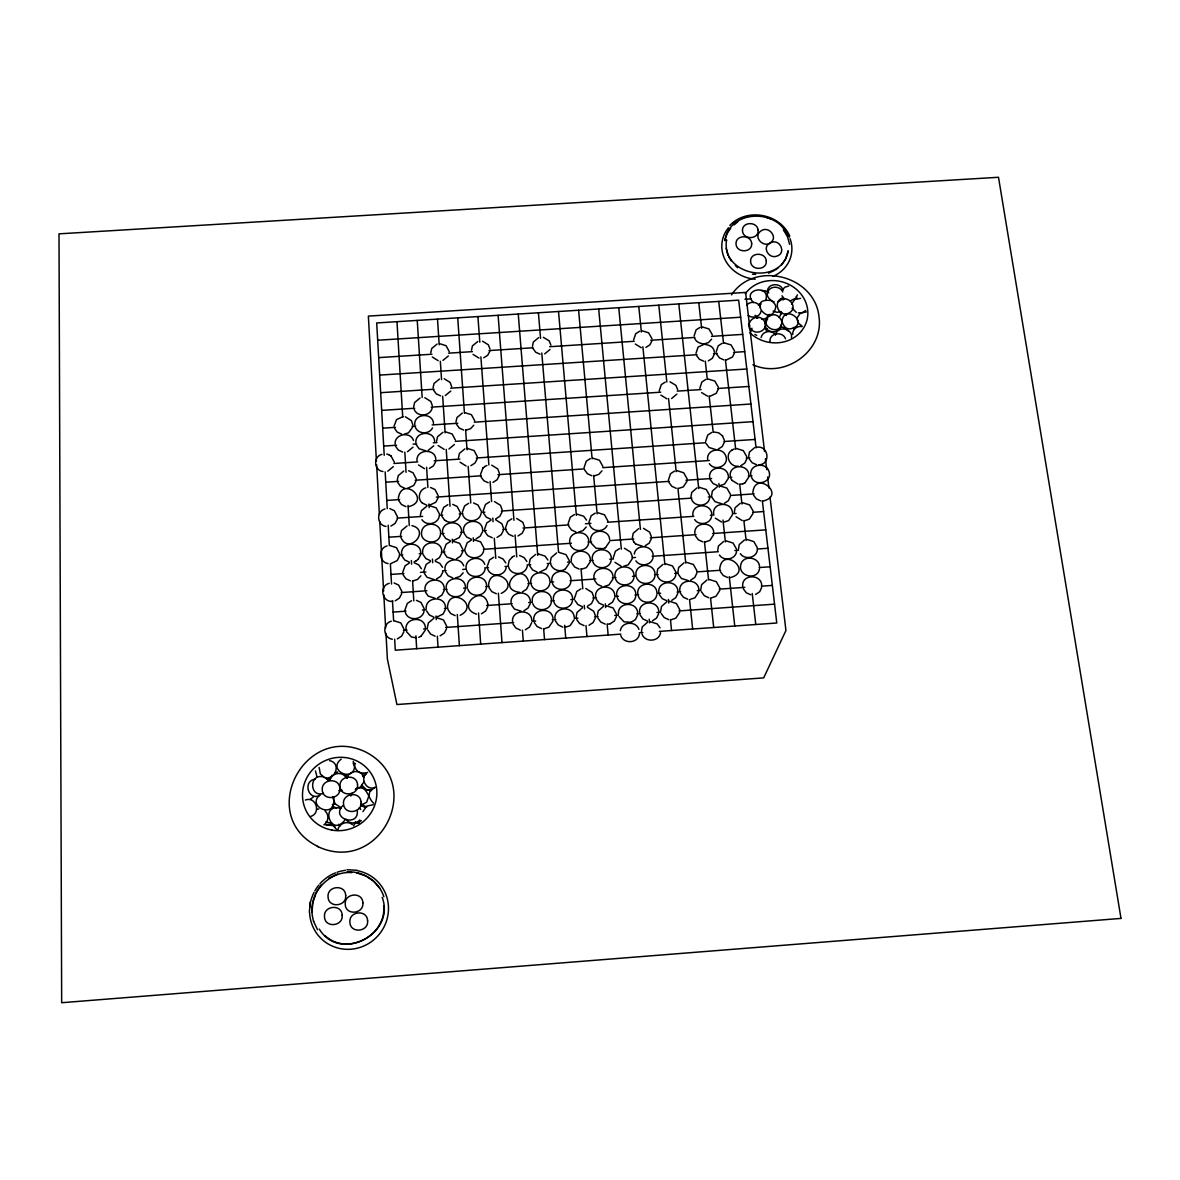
<?xml version="1.0" encoding="UTF-8"?>
<svg xmlns="http://www.w3.org/2000/svg" width="1180" height="1180" viewBox="0 0 1180 1180"><rect width="100%" height="100%" fill="white"/><g stroke="black" fill="none" stroke-linecap="round" stroke-linejoin="round"><path stroke-width="1.5" d="M315.444 770.909L317.11 777.207M791.47 337.701C793.063 328.306 777.192 325.296 775.555 334.855M792.768 334.442C792.09 329.486 797.311 325.592 801.958 326.609M781.853 321.816C780.688 338.439 756.115 325.179 769.758 314.308M781.942 321.83C783.668 302.493 810.985 323.718 790.792 328.778C781.544 329.987 783.461 318.467 777.074 315.606C771.086 312.228 767.413 319.677 761.808 319.338M786.205 315.576L786.234 313.659M769.98 341.713C768.962 332.878 782.783 330.872 785.511 338.778M750.008 329.604C744.801 319.632 760.215 311.874 764.832 322.111C768.534 330.4 755.628 335.902 750.952 328.91M748.651 456.601L749.389 452.132L754.566 447.677M750.76 474.611C749.492 464.227 765.643 461.69 768.829 471.086C773.416 482.045 755.112 487.65 751.424 477.015M752.87 492.724C754.802 469.551 787.031 494.907 763.209 501.028M738.488 549.172L739.241 544.555L744.506 539.953M742.707 586.416C741.276 574.247 760.879 573.539 761.734 585.074M730.199 475.997C728.916 464.286 748.017 463.46 748.887 474.744M734.314 512.371L735.066 507.813L740.303 503.27M717.661 550.618L718.443 546.001L723.709 541.384M719.712 569.188C721.806 545.44 754.33 571.312 730.154 577.669M707.646 459.345C706.451 448.99 722.529 446.571 725.715 455.849C729.845 465.613 714.711 472.074 709.372 463.666M709.623 477.384C708.369 465.584 727.47 464.964 728.326 476.13M711.614 495.526L712.381 490.998L717.617 486.47M716.157 352.038L718.163 345.873L722.116 343.336M713.62 513.787C712.322 501.854 731.585 501.22 732.441 512.489M694.858 533.567C693.56 521.59 712.912 520.926 713.753 532.269M699.828 388.25L701.864 382.01L705.847 379.459M700.802 589.366L701.584 584.69L706.909 580.014M705.67 441.423L707.72 435.066L711.732 432.47M694.091 336.02L696.112 329.884L700.065 327.362M690.949 496.928L691.746 492.399L696.997 487.871M695.994 353.336L698.014 347.156L704.283 344.191M692.896 515.203C691.628 503.285 710.891 502.621 711.732 513.905M677.88 572.108L678.677 567.462L684.017 562.816M679.813 590.841C678.456 578.746 698.103 577.817 698.885 589.499M668.396 480.172L670.505 473.726L674.547 471.115M659.207 390.904L661.272 384.65L665.269 382.099M656.936 573.583L657.747 568.922L663.101 564.276M658.794 592.316C657.466 580.295 677.128 579.306 677.895 590.974M660.682 611.166L661.493 606.461L666.877 601.741M641.404 631.639L642.245 626.89L647.658 622.155M635.961 575.044C634.663 563.008 654.266 562.108 655.018 573.716M637.76 593.791C636.463 581.784 656.139 580.767 656.891 592.449M639.575 612.656C638.247 600.517 658.012 599.514 658.764 611.299M633.63 339.87L635.725 333.733L639.693 331.197M632.377 537.874L633.218 533.272L638.557 528.684M613.231 557.86L615.414 551.237L619.544 548.567M614.957 576.504C613.703 564.483 633.306 563.538 634.044 575.176M616.698 595.266C615.414 583.186 635.12 582.227 635.843 593.924M618.453 614.146C617.155 602.08 636.935 600.885 637.657 612.789M592.272 559.305C591.077 547.343 610.591 546.399 611.328 557.978M593.938 577.979C592.714 565.957 612.332 564.984 613.054 576.637M595.62 596.755C594.381 584.705 614.057 583.613 614.795 595.413M597.316 615.65L598.186 610.93L603.629 606.21M588.968 522.298L591.165 515.763L595.266 513.123M590.62 540.75C589.44 528.847 608.88 527.917 609.603 539.437M571.297 560.766C570.117 548.803 589.661 547.83 590.369 559.438M574.527 598.231L576.769 591.534L580.929 588.835M576.15 617.14L577.035 612.42L582.507 607.7M584.071 467.619L586.268 461.203L590.325 458.592M568.111 523.728L570.338 517.179L574.453 514.539M569.704 542.195C568.553 530.307 587.994 529.333 588.717 540.883M551.842 580.914C550.662 568.966 570.309 567.772 570.987 579.572M553.391 599.72C552.196 587.714 571.931 586.504 572.61 598.378M554.954 618.645C553.745 606.653 573.569 605.325 574.218 617.288M550.293 562.211L551.207 557.58L556.635 552.933M530.764 582.389C529.614 570.442 549.26 569.217 549.924 581.047M532.254 601.21C531.074 589.203 550.824 587.965 551.473 599.853M533.744 620.149C532.578 608.157 552.373 606.845 553.037 618.777M529.274 563.671L530.189 559.025L535.661 554.394M511.073 602.7C509.937 590.693 529.702 589.425 530.322 601.343M512.518 621.654C511.368 609.662 531.177 608.32 531.826 620.282M532.46 346.33L533.345 342.008L538.655 337.628M505.424 528.021L507.725 521.457L511.855 518.802M508.226 565.131L509.17 560.485L512.504 556.872M488.52 585.339C490.113 563.538 521.486 583.392 501.235 593.393M483.136 511.043L485.467 504.524L489.582 501.884M484.478 529.451L486.794 522.888L490.939 520.232M487.163 566.592L489.494 559.954L493.668 557.27M467.369 586.814C466.321 574.97 485.998 573.554 486.603 585.472M480.496 474.567L482.915 468.032M462.236 512.459L464.581 505.94L468.711 503.285M463.504 530.882C462.516 519.185 481.942 517.873 482.576 529.584M464.787 549.408L467.147 542.8L471.307 540.13M466.071 568.052C465.112 557.58 481.573 554.571 484.744 564.379M447.426 607.169C449.02 585.265 480.599 605.178 460.156 615.296M458.474 457.855L459.433 453.371L464.891 448.843M471.499 350.224L472.428 345.888L477.797 341.492M442.529 532.313C441.556 520.631 460.997 519.288 461.601 531.015M443.739 550.868L446.114 544.246L450.288 541.576M444.963 569.527C444.034 559.04 460.495 556.016 463.666 565.84M455.996 421.998L456.955 417.558L462.383 413.074M446.188 588.289C445.155 576.4 464.846 575.058 465.436 586.947M426.172 608.674C425.154 596.77 444.934 595.222 445.494 607.302M427.352 627.686L428.355 622.937L433.96 618.187M441.32 513.89L443.68 507.356L447.825 504.701M433.06 387.881L434.019 383.485L439.447 379.046M422.661 552.314C421.702 540.573 441.246 539.172 441.822 551.001M423.827 570.987L426.231 564.32L430.42 561.636M424.992 589.764C423.974 577.905 443.695 576.43 444.27 588.422M436.556 441.246L437.529 436.777L442.987 432.264M404.888 610.163L407.336 603.408L411.54 600.709M416.968 460.628C416.112 449.211 435.214 447.913 435.848 459.374M383.707 905.96C386.421 935.711 347.156 956.346 324.943 935.592M405.994 629.191C404.991 617.243 424.874 615.724 425.405 627.819M430.759 352.82L431.718 348.483L437.101 344.088M420.36 515.306L421.363 510.733L426.909 506.117M400.477 535.189L401.495 530.587L407.071 525.941M401.569 553.774C400.625 542.033 420.183 540.602 420.744 552.447M413.634 406.908L414.623 402.483L420.065 398.014M402.675 572.448L405.109 565.78L409.298 563.096M414.741 424.697C413.929 413.398 432.853 412.145 433.502 423.473M415.847 442.603C415.021 431.246 434.034 429.977 434.668 441.364M368.839 796.058L366.582 802.356L360.505 805.365M368.868 796.058L369.812 791.662L374.916 787.252M397.247 480.142L398.265 475.614L403.781 471.041M398.324 498.388C401.731 474.714 432.337 500.777 408.383 506.736M394.076 426.054L396.539 419.608L402.926 416.673M395.123 443.975C394.4 433.856 410.375 431.039 413.501 440.479M354.487 765.304L354.664 763.062M354.634 765.569C354.384 783.49 326.609 770.157 341.197 759.138M333.733 799.553L333.925 797.297M333.94 801.043C333.645 819.156 305.709 805.675 320.444 794.553M319.161 767.472L320.326 773.918L323.659 776.809M309.352 912.14L310.266 901.8M312.022 911.934L312.877 902.287L315.62 894.661M779.169 317.479L781.794 312.346M781.057 324.972C780.762 333.645 766.941 334.088 765.23 325.887M765.009 323.969L767.649 318.821M767.384 291.416C767.693 282.935 781.204 282.389 783.048 290.354M750.79 331.831L751.97 328.217M726.349 240.897L726.585 239.835C720.508 275.973 781.824 287.065 788.211 250.75L785.688 258.804L781.499 264.969M355.431 821.693L353.675 825.882M362.378 775.319L362.968 773.151M330.076 779.523L331.846 775.378M761.675 587.463L759.699 591.755L755.584 594.455M757.354 550.219C756.173 558.155 744.698 560.087 740.332 553.7M759.507 568.79C757.722 580.604 738.503 576.769 740.642 565.353C742.22 554.88 758.784 556.341 759.551 566.415M736.541 551.665C735.347 559.689 723.753 561.547 719.431 555.057M753.061 513.418L749.315 519.156L744.669 520.705M797.179 317.818L800.453 313.024L806.323 311.933M748.843 477.045L744.964 482.782M719.8 590.413L715.965 596.313L711.26 597.891M730.317 496.574L728.34 500.733L724.284 503.373M791.514 304.219L794.804 299.44L800.645 298.348M797.385 294.838L795.733 298.23L790.32 300.812M746.748 459.02L744.787 463.121L740.76 465.746M732.382 514.834L728.606 520.572L723.96 522.135M696.834 573.17L694.799 577.433L690.683 580.132M728.267 478.431L724.52 484.11L719.903 485.659M713.679 534.629L709.873 540.411L705.212 541.974M698.811 591.888L694.961 597.788L690.256 599.366M677.822 593.378L675.771 597.67L671.73 600.355M709.667 497.975C708.236 506.943 694.415 507.577 691.524 499.214M761.13 337.569C762.25 330.961 771.779 329.559 775.511 334.737M679.754 612.228L675.86 618.158L671.14 619.751M711.673 516.25C710.434 524.186 698.944 526.044 694.637 519.598M675.889 574.63C674.473 583.82 660.387 584.469 657.496 575.914M761.085 311.122C760.097 316.874 752.427 318.91 748.15 315.37M765.805 300.148C770.806 283.569 740.583 289.218 753.474 302.567M660.549 632.701C659.163 642.023 644.855 642.672 641.964 634.029M724.21 442.471L722.249 446.542L718.222 449.152M734.417 353.071L732.485 357.024L726.231 360.018M656.788 594.853C655.372 604.027 641.212 604.779 638.321 596.151M658.676 613.718L656.596 618.04L652.525 620.754M637.569 615.208L635.474 619.544L631.315 622.258M654.929 576.091C653.484 585.221 639.413 585.973 636.507 577.389M687.07 481.219L683.279 486.898L678.648 488.446M718.207 389.297L716.26 393.309L709.947 396.318M639.383 634.206C637.967 643.484 623.674 644.265 620.769 635.533M651.242 538.921L649.192 543.154L645.165 545.779M635.755 596.328C634.324 605.591 620.134 606.196 617.258 597.626M714.269 354.369L712.322 358.322L708.354 360.874M653.086 557.462C651.788 565.412 640.239 567.403 635.873 560.854M616.432 616.712L614.323 621.049L610.163 623.763M633.955 577.566C632.48 586.681 618.394 587.448 615.503 578.849M620.326 630.71C621.757 621.432 636.035 620.665 638.926 629.397M614.677 597.818L612.582 602.125L608.497 604.809M632.155 558.907L628.262 564.748L623.571 566.326M634.265 554.025C635.917 543.7 652.496 544.88 653.174 555.087M611.225 560.367C609.736 569.527 595.679 570.147 592.817 561.636M595.28 618.202L593.157 622.538L588.982 625.267M612.951 579.026L608.998 584.911L604.293 586.49M609.5 541.797L605.473 547.653M593.599 599.293L591.475 603.6L587.316 606.328M590.251 561.813L586.298 567.654L581.607 569.232M574.1 619.707L570.088 625.666L565.353 627.259M651.891 340.917L649.9 344.855L645.932 347.407M570.869 581.976C569.35 591.062 555.234 591.918 552.373 583.259M588.599 543.243C587.094 552.299 573.082 553.007 570.22 544.511M572.477 600.782C570.987 609.986 556.798 610.783 553.922 602.095M569.262 563.273L565.191 569.173M552.904 621.211L548.877 627.17L544.128 628.778M549.792 583.436C548.258 592.522 534.142 593.422 531.28 584.734M551.34 602.272C549.821 611.388 535.617 612.317 532.77 603.57M530.189 603.762L528.021 608.084L523.891 610.783M548.258 564.733L546.119 568.996L539.555 572.167M531.678 622.716L529.51 627.067L525.365 629.781M528.699 584.911L526.546 589.203L522.416 591.888M527.224 566.194C525.661 575.235 511.589 576.12 508.742 567.477M524.303 529.068L522.15 533.286L518.02 535.956M487.797 606.741L485.6 611.063L481.44 613.777M506.176 567.654C504.583 576.666 490.497 577.625 487.665 568.937M503.373 530.499L501.205 534.717L497.06 537.401M486.44 587.876C484.862 596.933 470.702 597.906 467.855 589.174M483.756 550.47C482.148 559.453 468.121 560.397 465.274 551.739M501.972 512.105L499.819 516.294L495.689 518.949M485.098 569.114C483.476 578.126 469.419 579.1 466.557 570.397M499.228 475.614L497.075 479.759L492.975 482.399M446.556 628.748L444.329 633.1L440.125 635.828M482.414 531.944L480.231 536.163L476.086 538.832M465.274 589.351C463.651 598.393 449.521 599.411 446.674 590.649M462.708 551.916L460.51 556.178L456.35 558.863M445.317 609.736L443.09 614.057L436.438 617.273M481.086 513.521C479.449 522.416 465.584 523.315 462.722 514.76M442.869 572.049L440.642 576.327L436.452 579.026M425.228 630.253L420.995 636.271M461.439 533.375L459.241 537.593L452.678 540.75M362.909 811.634L366.729 806.073L373.322 804.716M444.093 590.826L441.866 595.133L437.662 597.847M337.908 829.673C339.117 823.36 347.599 820.292 352.422 824.658M351.507 795.113L352.274 792.975M441.645 553.376L439.432 557.624L435.258 560.323M477.148 458.917L474.994 463.032L470.894 465.658M424.048 611.225C422.425 620.311 408.162 621.388 405.345 612.538M364.119 781.602L360.313 787.119L356.006 788.609M460.171 514.937C458.976 520.778 451.837 523.964 446.586 521.354M439.24 516.368C437.721 524.141 426.275 526.28 421.924 519.716M347.023 778.417C348.454 770.142 361.449 768.932 363.897 777.148M403.87 631.772L401.598 636.138L397.35 638.882M440.435 534.806C438.385 546.148 419.092 543.139 421.688 531.398C423.531 521.354 440.111 522.003 440.612 532.446M489.848 351.257L487.738 355.224L483.712 357.791M401.657 593.791L399.386 598.113L395.182 600.827M438.046 498.019L435.759 502.297L429.299 505.32M420.567 554.821L418.251 559.158M435.671 461.675L433.399 465.894L429.373 468.43M329.795 780.393C331.138 773.195 341.743 770.835 345.711 777.133M399.459 556.282L397.129 560.618L390.595 563.716M397.306 519.215L395.064 523.419L390.904 526.088M416.024 481.189L413.723 485.437L407.277 488.446M432.175 407.956C430.435 416.599 416.909 417.41 414.092 409.121M412.675 427.101L408.575 432.78L404.017 434.24M782.119 290.206L784.818 287.256L788.609 286.062M782.723 297.744C771.455 302.39 779.641 318.91 789.848 312.523C798.491 306.918 787.812 294.558 780.26 300.31M607.051 525.587C603.659 532.77 592.095 532.018 589.499 524.613M731.556 294.867C754.212 260.234 814.672 275.309 818.964 316.491C824.245 351.227 784.302 379.267 752.943 364.723M711.629 339.147L708.487 342.554L704.121 343.97M586.195 527.018L583.023 530.558L578.348 532.121M676.892 394.076L671.612 398.53M601.992 470.864L598.747 474.404L594.233 475.879M321.462 884.676C312.862 894.676 309.603 908.777 313.673 921.418M316.181 893.127C323.01 880.398 337.215 871.268 351.876 872.64M344.914 820.026C330.784 838.479 319.013 802.488 341.138 808.448M730.759 228.168L727.205 233.301L724.786 240.617C729.505 209.745 776.927 208.123 787.827 235.705M463.18 572.846L459.89 576.445L455.185 578.038M420.891 575.796L417.528 579.439L412.852 580.973M550.028 349.472L544.703 353.882M473.785 425.213L470.51 428.709L465.982 430.169M454.403 444.476L448.931 449.005M433.694 445.834L428.222 450.376M432.529 427.912C429.107 434.8 417.735 434.299 415.198 426.939M393.279 466.646L387.763 471.204M450.745 391.067L445.317 395.521M412.971 447.205L407.483 451.748M448.341 355.977L442.943 360.401M342.879 805.557C329.84 818.64 359.546 828.095 357.245 810.129M362.82 776.558L366.405 773.77M330.946 776.883L327.347 779.67M310.163 799.421L313.777 796.618M359.841 819.982C356.272 824.156 348.985 823.935 345.961 819.23M357.481 823.242L361.301 820.705M323.881 824.805C328.527 821.9 329.353 814.642 325.105 811.029M732.087 449.993C724.004 454.684 729.697 467.457 738.415 466.189M367.644 772.266C359.118 777.222 365.918 791.22 375.078 787.503M414.15 561.769L416.437 560.677M805.748 310.458L802.312 312.671L798.255 312.921M484.656 466.587L486.912 465.495M746.881 304.882C750.642 300.649 758.386 301.933 760.569 307.183M416.378 560.721L418.34 559.084M775.644 269.881L777.989 267.919M482.812 468.121L484.744 466.513M770.216 242.829C778.712 237.608 768.667 225.365 761.144 230.823C752.176 236.634 763.755 248.833 771.292 242.446C780.187 238.788 786.529 253.331 776.853 256.119C769.271 259.246 761.823 247.83 769.522 243.257M734.108 224.864L737.795 221.811M729.801 225.483C746.63 207.415 779.98 213.521 789.73 236.074M780.142 300.605L778.225 301.549M354.472 823.876L356.449 822.696M328.822 878.274L337.495 873.938M310.635 816.442C321.476 813.389 316.063 795.881 305.384 800.04M591.15 543.066L596.106 548.302L603.378 548.671M355.328 789.567C366.951 782.738 367.673 798.344 373.632 803.211M514.642 555.839L512.415 556.901M740.494 484.257L742.957 483.741M418.738 637.362L421.053 636.241M603.304 548.715L605.576 547.609M565.294 569.114C560.367 572.462 552.86 570.191 550.824 564.556M742.84 483.8L745.111 482.709M391.318 621.196C382.187 623.571 382.866 638.026 392.335 639.221M731.954 450.067L734.211 448.99M389.208 583.318C378.736 586.091 381.996 602.7 392.733 601.313M387.084 545.912C377.954 548.228 378.854 562.447 388.132 563.568M425.744 487.842C419.18 489.597 416.85 499.037 422.529 503.182M385.005 508.964C376.037 511.22 376.759 525.321 386.037 526.428M768.505 273.185L774.213 270.53M381.922 454.344C373.042 456.527 373.765 470.481 382.94 471.528M781.027 311.608L777.06 312.331L773.136 311.122M744.949 299.219L750.937 298.879M758.356 305.222L760.274 304.632M324.957 824.673L331.669 824.51L335.253 827.165M319.603 795.512C307.862 800.955 302.641 780.54 315.281 779.154M332.377 804.524L334.589 803.89M335.43 772.59L337.642 771.956M338.749 790.6L341.005 790.143M339.84 790.733L342.097 790.275M316.535 809.421L318.792 808.964M326.373 825.115L333.084 825.484L337.421 830.455M365.874 772.753C358.307 775.467 353.882 767.664 353.248 761.38M323.497 793.358C309.617 798.093 308.718 773.888 322.76 776.735C333.999 783.122 342.702 763.268 329.574 760.643M607.73 624.25L610.237 623.748M631.389 622.244L624.043 621.86L619.013 616.521M758.932 464.817C770.879 464.537 768.8 445.524 757.014 447.176M759.286 304.322L761.277 303.953M620.887 634.132L395.285 650.21L394.666 639.177M639.221 632.819L642.894 632.554M659.399 631.389L776.779 623.01L762.354 500.807M401.229 592.552L426.924 590.752M443.444 589.602L447.117 589.351M463.637 588.201L467.295 587.935M485.659 586.652L489.331 586.401M527.873 583.702L531.546 583.451M549.895 582.168L553.567 581.917M570.088 580.752L595.782 578.967M612.302 577.817L615.96 577.551M632.48 576.4L636.153 576.15M654.517 574.867L658.175 574.601M674.695 573.451L678.367 573.2M696.716 571.917L720.582 570.25M759.124 567.55L770.142 566.784M393.117 612.081L405.95 611.181M422.44 610.03L426.098 609.765M444.418 608.482L448.075 608.216M486.558 605.517L512.194 603.718M528.684 602.552L532.357 602.287M550.677 601.004L554.335 600.753M570.825 599.588L574.483 599.337M592.803 598.039L596.475 597.788M614.795 596.49L618.453 596.239M634.943 595.074L638.601 594.823M656.921 593.525L660.594 593.275M677.069 592.109L680.742 591.859M697.233 590.693L700.891 590.443M719.21 589.145L744.86 587.345M761.351 586.195L772.34 585.413M403.383 630.445L407.071 630.179M423.605 629.014L427.278 628.748M445.656 627.45L513.639 622.627M532.003 621.329L535.691 621.078M552.225 619.898L555.898 619.648M574.276 618.335L577.949 618.084M594.484 616.904L598.157 616.653M614.692 615.473L618.364 615.223M636.743 613.91L640.416 613.659M656.95 612.479L660.623 612.228M679.001 610.93L774.552 604.16M396.981 518.138L422.617 516.398M439.108 515.276L442.766 515.026M459.256 513.905L462.914 513.654M481.233 512.415L484.892 512.164M501.382 511.043L691.864 498.093M708.354 496.987L712.012 496.736M730.332 495.482L754.138 493.874M388.869 537.195L401.731 536.325M440.302 533.685L443.975 533.434M460.51 532.298L464.183 532.047M482.561 530.794L486.234 530.543M502.769 529.407L506.441 529.156M522.976 528.021L568.893 524.879M585.428 523.758L590.944 523.374M607.479 522.239L693.811 516.339M710.345 515.203L714.018 514.952M732.397 513.698L736.069 513.448M752.604 512.312L763.622 511.56M399.091 555.116L402.764 554.865M419.254 553.73L422.927 553.479M441.261 552.211L444.934 551.96M461.424 550.824L465.097 550.573M483.431 549.305L571.43 543.243M587.935 542.107L591.608 541.856M609.942 540.602L633.778 538.95M650.269 537.815L696.112 534.658M712.602 533.522L765.776 529.864M390.978 574.424L403.855 573.524M420.404 572.374L425.921 571.99M442.471 570.84L446.143 570.589M462.708 569.439L466.38 569.188M484.774 567.904L488.446 567.654M504.996 566.503L508.669 566.253M527.062 564.984L530.735 564.719M547.284 563.568L550.972 563.317M567.521 562.167L571.194 561.916M589.587 560.648L593.26 560.382M609.809 559.231L613.482 558.981M631.875 557.712L635.548 557.447M652.098 556.311L718.296 551.709M734.86 550.558L738.533 550.308M756.926 549.039L767.959 548.272M393.884 463.475L417.72 461.896M434.225 460.79L459.89 459.094M476.396 457.988L705.596 442.736M723.93 441.512L755.112 439.447M385.742 482.207L398.619 481.337M415.168 480.231L481.366 475.791M497.93 474.685L584.351 468.902M602.744 467.664L709.401 460.51M746.188 458.047L749.861 457.811M386.789 500.423L399.637 499.568M436.334 497.09L669.414 481.351M685.934 480.245L711.614 478.505M728.134 477.399L731.807 477.148M748.327 476.027L751.999 475.791M380.668 392.689L434.019 389.238M450.583 388.176L746.793 369.001M381.671 410.389L414.711 408.236M431.231 407.159L660.726 392.202M677.246 391.126L701.112 389.562M717.647 388.486L748.843 386.45M382.674 428.178L395.507 427.337M411.997 426.26L415.655 426.024M432.146 424.933L457.796 423.251M474.286 422.175L750.923 404.017M383.692 446.084L396.554 445.229M413.089 444.137L416.776 443.901M433.311 442.81L436.983 442.559M455.347 441.35L753.002 421.673M377.689 340.238L740.671 317.228M378.677 357.629L431.983 354.221M448.533 353.159L472.443 351.64M488.977 350.578L533.109 347.761M549.659 346.714L634.235 341.3M650.77 340.253L694.902 337.436M711.452 336.374L742.707 334.382M379.665 375.107L697.041 354.708M713.546 353.646L717.219 353.41M733.739 352.348L744.742 351.64M761.248 290.546L765.319 290.811L768.785 292.876M353.248 763.785L355.505 763.726M366.729 790.04L371.199 790.512M370.859 790.113L366.375 789.641L361.67 785.098M332.229 823.492L325.769 821.929M688.294 580.604L681.376 578.436L678.441 574.453M434.034 579.513L427.042 577.271L424.299 573.332M519.938 592.404C494.759 589.395 522.593 559.276 528.847 582.522M669.385 601.254L676.361 603.481L679.827 609.809M606.122 605.724L613.113 607.951L616.535 614.293M435.228 598.334L428.222 596.092L425.464 592.124M521.413 611.284L514.392 609.042L511.589 605.06M650.165 621.668L657.172 623.896L660.077 627.878M436.438 617.686L443.474 619.928L446.733 626.315M393.81 620.695L400.831 622.937L404.062 629.324M416.289 637.849L411.333 636.935L406.466 631.58M317.405 846.399C379.857 876.047 426.629 782.812 365.122 751.719C303.673 722.957 256.163 816.914 318.394 846.724M346.994 869.734L357.216 870.294M346.92 871.961C363.145 870.737 378.913 881.283 383.869 896.785M752.412 274.188L755.672 274.365M702.351 326.934L708.988 328.955L712.366 334.855M641.994 330.769L648.631 332.804L651.98 338.704M724.417 342.908L731.069 344.944L734.476 350.858M439.447 343.646L446.055 345.696L449.285 351.64M708.162 379.016L714.844 381.066L718.266 387.055M464.758 412.631L471.44 414.711L474.729 420.773M714.062 432.027L718.768 432.868L722.529 435.907M445.362 431.806L452.176 433.989L455.347 440.007M736.541 448.533L743.312 450.627L746.793 456.719M715.876 449.61L709.121 447.515L706.23 443.665M467.28 448.385L474.109 450.568L477.31 456.616M592.699 458.135L599.455 460.244L602.847 466.366M425.832 450.834L419.121 448.725L416.319 444.86M676.907 470.658L683.692 472.767L687.144 478.903M720.08 485.968L726.895 488.092L730.376 494.258M699.445 487.37L706.26 489.494L709.74 495.659M742.766 502.769L749.61 504.893L753.12 511.073M721.924 503.845L715.095 501.707L712.189 497.813M597.655 512.651L604.485 514.79L607.907 521.014M429.314 505.66L436.217 507.857L439.417 514.008M576.843 514.067L583.658 516.206L586.534 520.129M746.984 539.452L753.858 541.605L757.398 547.859M726.202 540.897L733.075 543.036L736.6 549.305M642.702 546.296L635.769 544.069M473.711 539.658L480.644 541.871L483.903 548.095M452.692 541.104L459.64 543.316L462.87 549.541M559.099 552.447L566.046 554.659L569.394 560.898M389.518 545.44L396.465 547.653L399.651 553.907M538.124 553.892L545.057 556.105L547.874 560.013M686.495 562.329L693.398 564.483L696.908 570.781M665.579 563.775L672.482 565.943L675.978 572.241M453.917 559.335L446.969 557.108L444.226 553.199M709.401 579.528L716.319 581.696L719.859 588.024M416.466 600.355L420.995 602.449L424.24 608.806M781.499 326.949L785.423 328.158L788.24 330.99M394.12 582.979L398.634 585.074L401.834 591.387M361.375 805.852L365.564 807.474M366.7 807.15L360.903 803.978M332.347 806.338L336.521 807.946M356.832 822.578L359.045 823.109M771.056 300.561C745.288 297.198 771.115 329.825 775.835 306.756C774.995 300.487 764.271 298.879 768.033 291.312C770.894 285.457 780.363 286.062 782.768 292.006M772.177 301.195L774.154 301.8M765.437 328.512L767.398 329.102M723.856 359.885L719.564 357.968L716.806 354.369M703.678 361.183L699.386 359.281L696.628 355.667M641.256 347.702L635.283 344.029M543.361 337.332L549.187 340.858L550.898 345.15M669.975 381.789L675.919 385.373L677.674 389.695M707.558 396.185L701.613 392.601M539.998 354.177L535.75 352.274L532.962 348.513M482.502 341.197L488.314 344.737L489.995 349.044M666.907 398.84L660.889 395.123M478.992 358.086L473.047 354.398M438.223 360.697L432.278 357.009M756.513 464.684L752.147 462.722L749.315 458.991M444.182 378.736L450.155 382.453L451.689 386.671M738.075 484.125L731.954 480.334M440.568 395.831L436.305 393.899L433.517 390.093M717.484 485.511L713.089 483.535L710.198 479.655M760.79 500.895L756.38 498.904L753.533 495.143M424.829 397.704L430.803 401.436L432.337 405.684M676.229 488.314L671.848 486.322L668.957 482.443M463.578 430.036L459.286 428.075L456.468 424.225M742.235 520.572L736.084 516.751M405.33 416.805L411.333 420.552L412.867 424.829M591.814 475.747L587.463 473.77L584.601 469.891M721.526 522.003L715.375 518.168M401.598 434.107L397.188 432.057L394.533 428.296M444.137 449.329L438.104 445.553M491.721 465.171L497.783 468.962L499.376 473.298M466.1 465.982L460.038 462.191M702.779 541.841L698.354 539.821L695.433 535.882M402.675 452.073L398.25 450.023L395.58 446.232M643.469 528.316L649.62 532.15L651.331 536.576M488.166 482.709L483.829 480.732L480.983 476.838M386.745 454.02L389.12 454.801M424.564 468.755L418.517 464.964M408.604 470.731L413.044 472.782L416.201 478.874M494.42 501.544L500.512 505.365L502.12 509.76M727.691 577.536L723.237 575.501L720.287 571.533M575.914 531.988L571.518 529.982L568.642 526.044M624.382 548.228L630.548 552.078L632.259 556.532M430.582 487.502L435.022 489.567L438.223 495.689M473.549 502.96L478.003 505.025L481.248 511.176M516.692 518.477L522.814 522.298L524.436 526.723M750.731 594.794L746.262 592.758L743.297 588.761M404.843 488.314L400.404 486.249L397.704 482.414M452.663 504.376L457.117 506.441L460.333 512.592M495.792 519.893L501.898 523.728L503.521 528.153M490.851 519.288L486.381 517.209L483.638 513.344M422.411 503.108L426.865 505.188M621.108 566.179L614.928 562.314M708.797 597.759L704.327 595.708L701.377 591.711M513.167 536.295L508.698 534.216L505.925 530.336M405.935 506.603L401.48 504.524L398.781 500.674M687.778 599.234L683.323 597.183L680.373 593.186M492.208 537.726L487.724 535.646L484.965 531.767M389.857 508.624L394.327 510.689L397.483 516.87M579.144 569.099L574.645 567.005L571.828 563.096M471.218 539.172L466.749 537.092L463.991 533.198M666.759 600.723L662.304 598.673L659.355 594.676M519.569 555.485L524.053 557.55L526.855 561.474M411.938 525.616C430.98 530.469 408.708 555.264 400.949 537.52M601.83 586.357L597.404 584.307L594.484 580.324M450.229 540.617L445.745 538.523L443.001 534.643M498.535 556.931L503.034 559.01L505.807 562.934M529.791 566.017L532.593 569.94L537.092 572.02M585.811 588.496L592.021 592.375L593.702 596.888M668.662 619.618L664.193 617.553L661.243 613.541M603.541 605.178L599.086 603.128L596.166 599.115M647.554 621.108L643.026 619.013L640.135 615.031M587.478 607.346L593.688 611.24L595.399 615.783M582.419 606.668L577.89 604.558L575.058 600.605M435.317 561.297L439.816 563.391L442.559 567.315M430.375 560.648L425.877 558.568L423.133 554.644M414.195 562.757L418.694 564.851L421.422 568.775M409.268 562.108L404.755 560.013L402.041 556.105M605.251 624.117L600.723 622.008L597.862 618.025M455.185 615.621L450.686 613.526L447.913 609.544M452.707 577.89L448.194 575.796L445.45 571.872M496.323 593.747L491.809 591.637L489.022 587.684M584.071 625.621L579.542 623.512L576.681 619.529M562.86 627.126L558.332 625.017L555.485 621.019M410.389 580.84L405.876 578.746L403.132 574.808M541.635 628.63L537.092 626.521L534.275 622.524M476.484 614.131C454.949 607.125 483.299 582.773 487.959 604.322M520.395 630.15L515.852 628.025L513.02 624.028M433.901 617.125L429.402 615.031L426.644 611.048M435.11 636.182L430.597 634.073L427.824 630.076M340.622 807.43L335.105 803.787L332.568 796.81M356.64 872.89L365.653 875.87M796.264 312.317L792.06 308.157M801.943 325.96L798.727 323.482L797.149 319.736M754.935 334.353L756.705 335.415M391.037 455.996L394.297 462.132M389.031 454.743L391.17 456.07M441.792 516.191L444.639 520.129M444.521 520.056L446.674 521.398M324.898 777.428L328.247 780.334M366.965 876.74L373.529 881.091L379.739 888.216M781.455 298.747L783.063 300M757.885 318.113L755.067 315.281M784.508 299.056L782.015 295.796M735.347 265.471L737.589 267.698M632.923 540.189L634.176 542.402M634.088 542.299L635.828 544.142M359.236 807.74L360.711 809.436M764.611 327.376L766.617 330.916M317.523 929.722L313.452 921.049M319.264 929.058C340.017 963.308 395.949 933.926 382.187 897.375M783.387 229.864L787.517 236.767L789.612 244.349M346.286 775.688L347.407 777.605M345.666 775.054L346.802 776.956M728.842 256.827L731.187 260.81M748.504 323.94L749.551 325.783M338.645 824.289L339.781 826.221M694.725 338.35C698.236 347.274 713.222 341.094 714.328 352.156M722.47 435.789L724.269 440.184M730.774 478.269L732.013 480.437M349.885 794.007L350.858 796.028M796.338 296.608L797.134 298.555M794.288 329.368L793.476 327.406M780.275 312.169L781.027 313.954M756.041 316.388L756.778 318.187M361.832 785.6L362.422 787.753M726.143 248.257L728.06 255.5M764.552 451.424L745.583 292.433L368.367 316.107L376.405 460.967M765.422 458.725L766.735 469.684M767.605 477L768.918 487.959M770.009 497.105L785.939 630.504L763.681 677.88L396.923 704.534L387.379 659L385.963 633.336M756.1 447.913L738.665 300.163L376.7 322.951L384.223 455.333M718.723 301.416L723.547 343.41M725.42 359.826L735.686 449.27M739.654 483.962L741.969 504.037M743.843 520.469L746.144 540.543M752.221 593.481L755.775 624.515M698.781 302.685L701.613 328.247M705.286 361.139L707.307 379.4M709.136 395.846L713.207 432.382M718.9 483.52L719.299 487.178M722.971 520.056L725.405 541.974M729.27 576.681L734.757 626.005M678.795 303.939L698.722 488.579M704.445 541.591L708.575 579.985M710.552 598.26L713.708 627.509M658.809 305.192L666.833 382.025M668.558 398.501L676.199 471.675M677.925 488.137L685.757 563.155M689.577 599.735L692.645 629.014M638.793 306.461L641.374 332.082M642.864 346.728L664.886 564.601M668.411 599.396L668.78 603.054M670.447 619.529L671.553 630.518M618.748 307.715L640.416 529.422M649.192 619.19L649.546 622.863M598.688 308.983L621.344 549.187M578.613 310.237L592.124 458.873M593.629 475.393L597.139 513.92M605.311 603.836L605.635 607.508M607.139 624.028L608.143 635.032M558.524 311.505L576.356 515.35M581.017 568.598L582.787 588.805M584.233 605.325L584.557 608.998M586.003 625.533L586.962 636.551M538.404 312.774L540.558 338.365M541.782 352.982L558.538 552.166M564.674 625.267L565.751 638.056M518.256 314.042L537.741 555.441M543.641 628.601L544.526 639.575M498.108 315.311L513.949 520.292M515.07 534.938L516.766 556.901M522.43 630.105L523.286 641.094M477.915 316.579L479.818 342.23M480.894 356.876L488.874 464.935M490.098 481.425L491.588 501.574M492.798 518.05L493.078 521.722M494.287 538.198L495.777 558.347M498.358 593.157L502.002 642.599M457.722 317.848L464.433 413.162M465.599 429.668L467.015 449.831M468.18 466.321L470.761 502.99M473.224 537.815L473.475 541.473M478.52 612.966L480.702 644.118M437.5 319.131L439.211 344.811M440.332 361.316L441.556 379.665M442.662 396.17L445.125 432.853M446.232 449.374L450.037 506.235M452.25 539.245L452.5 542.918M457.294 614.456L459.389 645.637M417.248 320.4L422.16 397.498M426.6 467.265L427.883 487.458M428.93 503.978L429.166 507.651M432.441 559.054L432.676 562.727M436.054 615.96L436.29 619.633M437.338 636.153L438.046 647.171M396.981 321.683L402.734 417.204M404.843 452.117L406.053 472.325M408.044 505.394L409.268 525.601M411.363 560.5L411.584 564.173M412.587 580.707L413.797 600.93M415.906 635.828L416.673 648.69M385.167 471.882L387.247 508.639M388.191 525.189L389.341 545.411M390.388 563.804L391.524 584.026M392.468 600.576L393.619 620.798M376.612 464.64L379.355 514.141M379.753 521.486L383.618 591.165M383.825 594.823L385.654 627.834M790.054 238.714A35.194 31.624 11.9 0 1 773.018 276.371M755.215 279.232A35.194 31.624 11.9 0 1 725.258 260.102A35.194 31.624 11.9 0 1 728.458 227.814M733.326 223.094A35.194 31.624 11.9 0 1 736.158 221.117M765.658 217.179A35.194 31.624 11.9 0 1 770.835 218.993M781.381 225.852A35.194 31.624 11.9 0 1 784.98 229.731M787.901 234.068A35.194 31.624 11.9 0 1 789.42 237.136M745.303 293.702A34.146 30.975 13.7 0 1 794.199 287.61A34.146 30.975 13.7 0 1 799.627 333.084A34.146 30.975 13.7 0 1 749.964 332.863M357.393 870.707A40.15 38.955 -49.2 0 1 388.161 913.6A40.15 38.955 -49.2 0 1 347.304 949.34A40.15 38.955 -49.2 0 1 309.588 912.524M309.706 907.332A40.15 38.955 -49.2 0 1 314.042 892.375M314.868 890.856A40.15 38.955 -49.2 0 1 318.821 885.074M319.942 883.761A40.15 38.955 -49.2 0 1 335.489 872.875M337.096 872.271A40.15 38.955 -49.2 0 1 345.489 870.324M361.05 801.692C362.909 812.607 344.781 815.616 343.572 804.377C341.743 793.491 359.812 790.497 361.05 801.692M766.277 260.824C767.251 270.382 751.409 270.957 750.628 261.798C749.698 252.181 765.451 251.724 766.277 260.824M758.076 230.115C759.006 239.599 743.297 240.145 742.5 231.059C741.601 221.604 757.265 221.058 758.076 230.115M751.66 243.301C752.589 252.815 736.836 253.376 736.04 244.26C735.14 234.761 750.849 234.201 751.66 243.301M362.88 902.907C363.986 914.102 345.475 915.813 345.239 904.278C344.162 893.113 362.614 891.402 362.88 902.907M367.6 920.813C368.721 932.053 350.136 933.793 349.9 922.2C348.793 910.975 367.334 909.249 367.6 920.813M342.185 915.297C343.277 926.507 324.692 928.277 324.485 916.668C323.423 905.488 341.935 903.733 342.185 915.297M345.696 895.502C346.773 906.653 328.276 908.394 328.055 896.859C326.993 885.738 345.445 884.012 345.696 895.502M357.54 784.862C358.543 795.822 340.297 797.429 340.002 786.175C339.029 775.231 357.216 773.623 357.54 784.862M339.84 788.476C340.814 799.45 322.553 801.073 322.258 789.789C321.314 778.844 339.53 777.207 339.84 788.476M1121 918.409L61.67 1002.72L59 233.846L998.501 177.28L1121 918.409M331.919 830.086A37.554 36.344 -32.7 0 0 375.078 781.662A37.554 36.344 -32.7 0 0 312.066 770.23A37.554 36.344 -32.7 0 0 331.919 830.086"/></g></svg>
